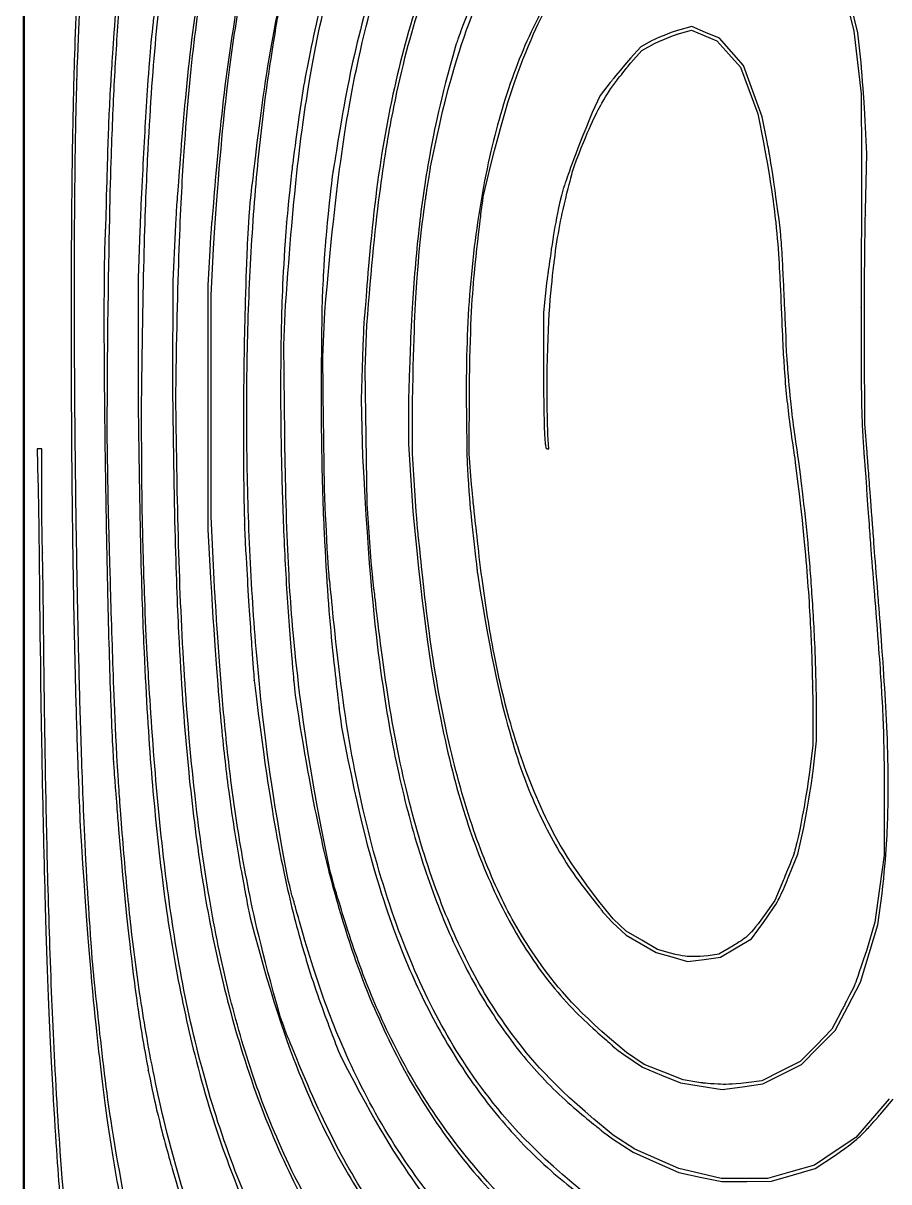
# Model space of a CAD drawing. Header units: millimetres. Extents: x -591 to 0, y 0 to 590.
# Drawn here: x -590.8 to -411.9, y 143.6 to 383 of the extents above; entities that cross this region are included whole.
import ezdxf

# ---------------------------------------------------------------- set-up
doc = ezdxf.new("R2010")
doc.units = ezdxf.units.MM

msp = doc.modelspace()

# ---------------------------------------------------------------- linework, layer by layer
at = {"color": 7, "linetype": 'Continuous'}
for p, q in [((-590.82, 590.01), (-590.82, 295.01)), ((-590.53, 295.01), (-590.53, 589.71)), ((-420.46, 386.9), (-419.11, 381.3)), ((-418.29, 380.97), (-419.73, 386.89)), ((-452.61, 382.24), (-455.56, 381.44)), ((-455.16, 380.83), (-452.69, 381.49)), ((-452.69, 381.49), (-450.05, 380.39)), ((-449.76, 381.03), (-452.61, 382.24)), ((-446.91, 379.82), (-449.76, 381.03)), ((-419.11, 381.3), (-418.34, 374.81)), ((-417.67, 375.39), (-418.29, 380.97)), ((-460.83, 379.35), (-463.15, 378.06)), ((-462.95, 377.33), (-460.29, 378.75)), ((-450.05, 380.39), (-447.41, 379.28)), ((-447.41, 379.28), (-444.97, 376.58)), ((-444.4, 377.02), (-446.91, 379.82)), ((-463.15, 378.06), (-465.28, 375.7)), ((-465.2, 374.74), (-462.95, 377.33)), ((-444.97, 376.58), (-442.54, 373.89)), ((-441.9, 374.22), (-444.4, 377.02)), ((-442.54, 373.89), (-440.75, 369.04)), ((-439.97, 368.91), (-441.9, 374.22)), ((-418.34, 374.81), (-417.57, 368.32)), ((-469.47, 370.68), (-471.52, 368.02)), ((-440.75, 369.04), (-438.97, 364.19)), ((-438.04, 363.6), (-439.97, 368.91)), ((-471.52, 368.02), (-473.18, 364.48)), ((-417.57, 368.32), (-417.55, 354.75)), ((-438.97, 364.19), (-437.76, 358.29)), ((-437.01, 358.43), (-438.04, 363.6)), ((-416.42, 355.93), (-416.74, 362.87)), ((-416.71, 344.27), (-416.42, 355.93)), ((-566.7, 340.14), (-567.08, 330.26)), ((-559.43, 339.85), (-559.91, 329.67)), ((-552.24, 336.01), (-552.62, 328.79)), ((-551.96, 326.72), (-551.47, 336.42)), ((-567.08, 330.26), (-567.05, 305.19)), ((-559.91, 329.67), (-559.95, 308.73)), ((-552.62, 328.79), (-552.62, 303.56)), ((-482.62, 329.23), (-483.29, 323.18)), ((-551.97, 303.86), (-551.96, 326.72)), ((-536.91, 316.4), (-536.57, 324.66)), ((-528.85, 314.04), (-528.44, 323.33)), ((-483.29, 323.18), (-483.28, 309.91)), ((-573.49, 298.11), (-573.3, 320.53)), ((-520.1, 311.38), (-519.75, 320.53)), ((-536.75, 297.81), (-536.91, 316.4)), ((-520.63, 316.25), (-520.98, 305.19)), ((-416.85, 300.17), (-416.92, 316.4)), ((-528.72, 300.47), (-528.85, 314.04)), ((-519.92, 297.52), (-520.1, 311.38)), ((-498.6, 293.98), (-498.59, 307.25)), ((-520.98, 305.19), (-520.66, 293.39)), ((-510.31, 293.98), (-510.32, 304.89)), ((-552.62, 303.56), (-552.62, 278.34)), ((-551.99, 281), (-551.97, 303.86)), ((-511.17, 303.84), (-511.17, 296)), ((-416.37, 294.27), (-416.85, 300.17)), ((-573.15, 281.29), (-573.49, 298.11)), ((-519.74, 283.65), (-519.92, 297.52)), ((-482.17, 295.01), (-482.38, 297.88)), ((-590.82, 295.01), (-590.82, 0.01)), ((-590.53, 0.3), (-590.53, 295.01)), ((-587.46, 295.01), (-587.94, 295.01)), ((-587.94, 295.01), (-587.76, 288.45)), ((-586.99, 295.01), (-587.46, 295.01)), ((-586.98, 285.94), (-586.99, 295.01)), ((-511.17, 296), (-510.28, 282.16)), ((-482.51, 295.01), (-482.17, 295.01)), ((-509.56, 282.03), (-510.31, 293.98)), ((-498.11, 287.63), (-498.6, 293.98)), ((-518.86, 271.7), (-519.74, 283.65)), ((-551.34, 268.02), (-551.99, 281)), ((-552.62, 278.34), (-552.1, 268.31)), ((-427.61, 243.68), (-427.6, 233.8)), ((-426.8, 234.65), (-426.8, 242.48)), ((-427.52, 228.46), (-426.8, 234.65)), ((-427.6, 233.8), (-428.25, 228.19)), ((-412.82, 222.59), (-412.85, 211.08)), ((-430.66, 211.28), (-429.45, 216.77)), ((-432.53, 206.71), (-430.66, 211.28)), ((-412.85, 211.08), (-413.8, 204.15)), ((-433.66, 205.94), (-435.42, 201.69)), ((-413.8, 204.15), (-414.74, 197.22)), ((-435.42, 201.69), (-437.64, 198.57)), ((-414.12, 196.63), (-413.25, 203.12)), ((-469.01, 197.15), (-466.18, 194.54)), ((-466.18, 195.38), (-468.83, 197.92)), ((-440.25, 193.8), (-437.68, 197.34)), ((-414.74, 197.22), (-416.52, 191.32)), ((-415.92, 190.73), (-414.12, 196.63)), ((-462.94, 193.48), (-466.18, 195.38)), ((-466.18, 194.54), (-463.09, 192.73)), ((-463.09, 192.73), (-459.99, 190.93)), ((-459.69, 191.58), (-462.94, 193.48)), ((-457.01, 190.78), (-459.69, 191.58)), ((-444.06, 192.35), (-447.05, 190.58)), ((-446.67, 189.95), (-443.46, 191.88)), ((-443.46, 191.88), (-440.25, 193.8)), ((-459.99, 190.93), (-456.73, 190.02)), ((-456.73, 190.02), (-453.47, 189.1)), ((-453.47, 189.1), (-450.07, 189.53)), ((-450.07, 189.53), (-446.67, 189.95)), ((-447.05, 190.58), (-449.24, 190.29)), ((-417.71, 184.83), (-415.92, 190.73)), ((-420.35, 179.81), (-417.71, 184.83)), ((-422.99, 174.8), (-420.35, 179.81)), ((-421.8, 178.63), (-423.65, 175.09)), ((-423.65, 175.09), (-426.92, 171.75)), ((-426.45, 171.31), (-422.99, 174.8)), ((-462.43, 167.84), (-466.11, 170.28)), ((-426.92, 171.75), (-430.19, 168.41)), ((-429.9, 167.82), (-426.45, 171.31)), ((-466.68, 169.85), (-462.82, 167.26)), ((-458.42, 166.23), (-462.43, 167.84)), ((-430.19, 168.41), (-434.18, 166.41)), ((-433.9, 165.8), (-429.9, 167.82)), ((-462.82, 167.26), (-458.9, 165.63)), ((-458.9, 165.63), (-454.97, 163.99)), ((-454.41, 164.62), (-458.42, 166.23)), ((-434.18, 166.41), (-438.16, 164.41)), ((-437.9, 163.79), (-433.9, 165.8)), ((-454.97, 163.99), (-450.64, 163.3)), ((-451.15, 164.11), (-454.41, 164.62)), ((-450.64, 163.3), (-446.31, 162.61)), ((-446.31, 162.61), (-442.1, 163.2)), ((-442.1, 163.2), (-437.9, 163.79)), ((-438.16, 164.41), (-441.4, 164.01)), ((-411.8, 160.7), (-415.24, 156.72)), ((-413.63, 157.54), (-410.98, 160.64)), ((-415.24, 156.72), (-418.69, 152.75)), ((-464.41, 150.3), (-468.84, 153.23)), ((-468.98, 152.46), (-464.71, 149.67)), ((-418.69, 152.75), (-422.97, 149.9)), ((-464.71, 149.67), (-459.99, 147.59)), ((-459.84, 148.32), (-464.41, 150.3)), ((-422.97, 149.9), (-427.24, 147.04)), ((-427.11, 146.34), (-422.9, 149.11)), ((-459.99, 147.59), (-455.27, 145.51)), ((-455.27, 146.34), (-459.84, 148.32)), ((-450.89, 145.3), (-455.27, 146.34)), ((-427.24, 147.04), (-432.12, 145.65)), ((-431.6, 145.02), (-427.11, 146.34)), ((-455.27, 145.51), (-450.85, 144.56)), ((-446.51, 144.26), (-450.89, 145.3)), ((-450.85, 144.56), (-446.42, 143.61)), ((-441.75, 144.26), (-446.51, 144.26)), ((-446.42, 143.61), (-441.26, 143.65)), ((-436.99, 144.26), (-441.75, 144.26)), ((-441.26, 143.65), (-436.1, 143.7)), ((-432.12, 145.65), (-436.99, 144.26)), ((-436.1, 143.7), (-431.6, 145.02))]:
    msp.add_line(p, q, dxfattribs=at)
for points, knots in [([(-487.54, 477.62), (-500.94, 465.17), (-512.45, 450.9), (-522.14, 434.64), (-530.07, 416.27), (-536.55, 394.59), (-541.24, 370.25), (-544.19, 343.09), (-543.36, 352.17), (-544.19, 343.09)], [0, 0, 0, 0, 0.121684, 0.243718, 0.369613, 0.502753, 0.653321, 0.818221, 1, 1, 1, 1]), ([(-566.34, 304.6), (-566.03, 332.78), (-565.09, 358), (-563.47, 380.56), (-561.11, 400.73), (-557.98, 418.78), (-552.61, 439.69), (-545.72, 458.06), (-537.19, 474.54), (-540.17, 469.11), (-537.19, 474.54)], [0, 0, 0, 0, 0.161553, 0.306292, 0.435953, 0.552349, 0.657385, 0.781112, 0.89364, 1, 1, 1, 1]), ([(-523.62, 473.63), (-532.39, 460.11), (-539.79, 445.46), (-545.9, 429.35), (-550.81, 411.45), (-554.77, 390.42), (-557.6, 366.68), (-559.43, 339.85), (-558.91, 348.8), (-559.43, 339.85)], [0, 0, 0, 0, 0.11473, 0.231522, 0.354113, 0.486176, 0.638455, 0.808604, 1, 1, 1, 1]), ([(-559.26, 306.58), (-558.87, 333.42), (-557.66, 357.7), (-555.58, 379.63), (-552.59, 399.43), (-548.62, 417.34), (-541.89, 438.3), (-533.31, 456.89), (-522.77, 473.63), (-526.44, 468.14), (-522.77, 473.63)], [0, 0, 0, 0, 0.154453, 0.294273, 0.420987, 0.536225, 0.641745, 0.768382, 0.886203, 1, 1, 1, 1]), ([(-514.16, 466.99), (-523.22, 454.18), (-530.98, 439.86), (-537.5, 423.86), (-542.81, 406.01), (-547.15, 385.15), (-550.27, 361.88), (-552.24, 336.01), (-551.69, 344.64), (-552.24, 336.01)], [0, 0, 0, 0, 0.113222, 0.230761, 0.355405, 0.489758, 0.643481, 0.81285, 1, 1, 1, 1]), ([(-544.93, 461.5), (-550.15, 449), (-554.59, 435.35), (-558.31, 420.38), (-561.81, 400.82), (-564.42, 378.94), (-563.64, 386.24), (-564.42, 378.94)], [0, 0, 0, 0, 0.158894, 0.327353, 0.508324, 0.741429, 1, 1, 1, 1]), ([(-472.45, 458.81), (-484.57, 449.17), (-495.32, 437.45), (-504.65, 423.75), (-512.54, 408.13), (-519.19, 389.82), (-524.16, 369.61), (-527.39, 347.58), (-526.46, 354.95), (-527.39, 347.58)], [0, 0, 0, 0, 0.120968, 0.245155, 0.374688, 0.511302, 0.663483, 0.826098, 1, 1, 1, 1]), ([(-536.57, 324.66), (-534.86, 349.49), (-531.84, 371.88), (-527.45, 392.03), (-521.61, 410.12), (-513.89, 427.09), (-504.45, 442.23), (-493.22, 455.76), (-497.09, 451.35), (-493.22, 455.76)], [0, 0, 0, 0, 0.176284, 0.336329, 0.482391, 0.617046, 0.749047, 0.875414, 1, 1, 1, 1]), ([(-469.48, 445), (-482.14, 434.55), (-492.99, 421.68), (-502.04, 406.38), (-509.3, 388.6), (-515.01, 367.28), (-518.78, 343.18), (-520.63, 316.25), (-520.18, 325.24), (-520.63, 316.25)], [0, 0, 0, 0, 0.114257, 0.231367, 0.355118, 0.488791, 0.642366, 0.812158, 1, 1, 1, 1]), ([(-519.75, 320.53), (-517.92, 344.81), (-514.37, 366.88), (-509.14, 386.7), (-502.24, 404.22), (-493.24, 420.06), (-482.44, 433.29), (-469.87, 443.84), (-474.21, 440.48), (-469.87, 443.84)], [0, 0, 0, 0, 0.176781, 0.339065, 0.487866, 0.624576, 0.756874, 0.880822, 1, 1, 1, 1]), ([(-528.44, 323.33), (-526.11, 351.55), (-521.75, 376.86), (-515.37, 399.2), (-508.96, 414.65), (-501.32, 428.2), (-492.47, 439.85), (-495.54, 436.05), (-492.47, 439.85)], [0, 0, 0, 0, 0.228089, 0.43494, 0.622095, 0.756785, 0.882132, 1, 1, 1, 1]), ([(-506.61, 353.27), (-503.12, 370.57), (-497.54, 386.95), (-490.16, 401.86), (-483.27, 412.19), (-475.57, 421.03), (-467.22, 428.09), (-470.08, 425.83), (-467.22, 428.09)], [0, 0, 0, 0, 0.203633, 0.403247, 0.595248, 0.738553, 0.8737, 1, 1, 1, 1]), ([(-579.63, 373.77), (-579.14, 385.52), (-578.63, 396.35), (-578.11, 405.91), (-577.51, 415.07), (-576.96, 421.42), (-577.15, 419.3), (-576.96, 421.42)], [0, 0, 0, 0, 0.2463886, 0.4735365, 0.674137, 0.8665437, 1, 1, 1, 1]), ([(-551.47, 336.42), (-550.3, 354.15), (-548.68, 370.28), (-546.57, 385.03), (-543.43, 400.92), (-539.51, 415.52), (-540.88, 410.67), (-539.51, 415.52)], [0, 0, 0, 0, 0.2215925, 0.4238009, 0.6095683, 0.811529, 1, 1, 1, 1]), ([(-464.74, 409.47), (-474.55, 400.19), (-482.84, 388.03), (-489.55, 373.23), (-494.61, 356.06), (-498.05, 335.79), (-499.52, 313.48), (-498.92, 289.42), (-499.28, 297.44), (-498.92, 289.42)], [0, 0, 0, 0, 0.104358, 0.218172, 0.343768, 0.482171, 0.641099, 0.813939, 1, 1, 1, 1]), ([(-523.52, 406.96), (-528.04, 392.66), (-531.61, 377.41), (-533.8, 364.52), (-535.5, 350.62), (-534.98, 355.26), (-535.5, 350.62)], [0, 0, 0, 0, 0.2597317, 0.5309282, 0.7574429, 1, 1, 1, 1]), ([(-573.3, 320.53), (-573.05, 339.55), (-572.62, 356.18), (-571.98, 371.15), (-570.91, 387.6), (-569.45, 403.86), (-569.97, 398.44), (-569.45, 403.86)], [0, 0, 0, 0, 0.227916, 0.427345, 0.606814, 0.804331, 1, 1, 1, 1]), ([(-495.7, 347.08), (-491.41, 365.88), (-485.18, 382.16), (-478.93, 393.15), (-471.49, 402.56), (-474.07, 399.5), (-471.49, 402.56)], [0, 0, 0, 0, 0.314424, 0.59844, 0.804566, 1, 1, 1, 1]), ([(-493.9, 396.93), (-495.71, 393.08), (-498.03, 387.46), (-499.87, 382.66), (-501.45, 378.2), (-500.93, 379.69), (-501.45, 378.2)], [0, 0, 0, 0, 0.21089, 0.511657, 0.766114, 1, 1, 1, 1]), ([(-579.77, 388.08), (-580.23, 377.45), (-580.57, 364.11), (-580.8, 348.61), (-580.92, 331.51), (-580.93, 313.37), (-580.83, 294.74), (-580.64, 277.22), (-580.37, 260.22), (-580, 244.2), (-579.55, 229.64), (-579.02, 216.98), (-579.2, 221.2), (-579.02, 216.98)], [0, 0, 0, 0, 0.06219, 0.140173, 0.230725, 0.330619, 0.43662, 0.545496, 0.647877, 0.747227, 0.840836, 0.925995, 1, 1, 1, 1]), ([(-571.64, 386.75), (-572.28, 378), (-572.74, 370.93), (-573.08, 364.74), (-573.35, 357.52), (-573.57, 349.14), (-573.5, 351.93), (-573.57, 349.14)], [0, 0, 0, 0, 0.232894, 0.421097, 0.585579, 0.777519, 1, 1, 1, 1]), ([(-536.21, 206.66), (-539.45, 224.32), (-541.92, 243.96), (-543.62, 265), (-544.55, 286.87), (-544.71, 308.97), (-544.1, 330.35), (-542.72, 350.86), (-540.59, 369.94), (-537.68, 387.05), (-538.72, 381.36), (-537.68, 387.05)], [0, 0, 0, 0, 0.099006, 0.20817, 0.324585, 0.445257, 0.567152, 0.685115, 0.798449, 0.904325, 1, 1, 1, 1]), ([(-455.56, 381.44), (-458.67, 380.36), (-460.83, 379.35), (-460.12, 379.7), (-460.83, 379.35)], [0, 0, 0, 0, 0.579227, 1, 1, 1, 1]), ([(-460.29, 378.75), (-457.35, 380.08), (-455.16, 380.83), (-455.89, 380.59), (-455.16, 380.83)], [0, 0, 0, 0, 0.5819126, 1, 1, 1, 1]), ([(-564.42, 378.94), (-564.86, 373.62), (-565.32, 366.87), (-565.78, 359.19), (-566.29, 349.59), (-566.7, 340.14), (-566.56, 343.29), (-566.7, 340.14)], [0, 0, 0, 0, 0.137304, 0.311256, 0.509359, 0.75683, 1, 1, 1, 1]), ([(-501.45, 378.2), (-504.63, 366.94), (-507.22, 354.2), (-509.19, 340.22), (-510.67, 322.5), (-511.17, 303.84), (-511.08, 310.06), (-511.17, 303.84)], [0, 0, 0, 0, 0.155403, 0.328197, 0.515767, 0.751957, 1, 1, 1, 1]), ([(-577.53, 204.19), (-578.14, 215.42), (-578.7, 229.36), (-579.18, 245.41), (-579.58, 262.95), (-579.89, 281.38), (-580.11, 300.09), (-580.22, 317.44), (-580.23, 333.99), (-580.14, 349.24), (-579.94, 362.67), (-579.63, 373.77), (-579.74, 370.07), (-579.63, 373.77)], [0, 0, 0, 0, 0.0663087, 0.1485599, 0.2431866, 0.3466158, 0.4552715, 0.5655769, 0.667876, 0.7654637, 0.8553428, 0.9345182, 1, 1, 1, 1]), ([(-476.93, 353.37), (-474.09, 360.93), (-471.26, 366.62), (-468.6, 370.58), (-465.2, 374.74), (-466.36, 373.38), (-465.2, 374.74)], [0, 0, 0, 0, 0.328813, 0.587521, 0.781565, 1, 1, 1, 1]), ([(-465.29, 375.7), (-467.67, 372.92), (-469.47, 370.68), (-468.87, 371.43), (-469.47, 370.68)], [0, 0, 0, 0, 0.5598235, 1, 1, 1, 1]), ([(-416.74, 362.87), (-417.2, 370.23), (-417.67, 375.39), (-417.51, 373.67), (-417.67, 375.39)], [0, 0, 0, 0, 0.586881, 1, 1, 1, 1]), ([(-473.18, 364.48), (-477.09, 355.09), (-479.57, 347.37), (-478.79, 349.96), (-479.57, 347.37)], [0, 0, 0, 0, 0.556579, 1, 1, 1, 1]), ([(-437.76, 358.29), (-436.18, 349.59), (-435.11, 341.12), (-434.56, 333.89), (-434.18, 325.54), (-434.28, 328.32), (-434.18, 325.54)], [0, 0, 0, 0, 0.267917, 0.52669, 0.746684, 1, 1, 1, 1]), ([(-434.33, 340.59), (-435.62, 350.61), (-437.01, 358.43), (-436.52, 355.83), (-437.01, 358.43)], [0, 0, 0, 0, 0.560004, 1, 1, 1, 1]), ([(-417.55, 354.75), (-417.55, 347.08), (-417.56, 337.59), (-417.58, 329.83), (-417.61, 322.59), (-417.6, 325.01), (-417.61, 322.59)], [0, 0, 0, 0, 0.238536, 0.533469, 0.774736, 1, 1, 1, 1]), ([(-507.35, 348.55), (-506.86, 351.58), (-506.6, 353.27), (-506.69, 352.71), (-506.6, 353.27)], [0, 0, 0, 0, 0.6418957, 1, 1, 1, 1]), ([(-482.38, 297.88), (-482.75, 314.93), (-481.58, 331.45), (-479.67, 343.26), (-476.93, 353.37), (-477.92, 350.01), (-476.93, 353.37)], [0, 0, 0, 0, 0.3041889, 0.5997249, 0.8131175, 1, 1, 1, 1]), ([(-535.5, 350.62), (-536.13, 344.42), (-536.3, 342.73), (-536.4, 341.77), (-536.36, 342.09), (-536.4, 341.77)], [0, 0, 0, 0, 0.700683, 0.891188, 1, 1, 1, 1]), ([(-573.57, 349.14), (-573.74, 342.73), (-573.87, 339.7), (-573.82, 340.71), (-573.87, 339.7)], [0, 0, 0, 0, 0.679404, 1, 1, 1, 1]), ([(-527.39, 347.58), (-527.91, 342.44), (-528.27, 338.6), (-528.53, 335.34), (-528.77, 331.31), (-529.02, 325.98), (-528.94, 327.76), (-529.02, 325.98)], [0, 0, 0, 0, 0.238309, 0.41673, 0.567588, 0.754, 1, 1, 1, 1]), ([(-510.32, 304.89), (-510.1, 318.71), (-509.39, 331.39), (-508.51, 340.43), (-507.35, 348.55), (-507.76, 345.85), (-507.35, 348.55)], [0, 0, 0, 0, 0.315452, 0.605319, 0.812629, 1, 1, 1, 1]), ([(-479.57, 347.37), (-480.44, 343.61), (-481.37, 338.35), (-482.62, 329.23), (-482.23, 332.27), (-482.62, 329.23)], [0, 0, 0, 0, 0.209897, 0.499652, 1, 1, 1, 1]), ([(-498.59, 307.25), (-498.4, 319.95), (-497.77, 330.81), (-495.7, 347.08), (-496.49, 341.66), (-495.7, 347.08)], [0, 0, 0, 0, 0.317688, 0.589707, 1, 1, 1, 1]), ([(-544.2, 343.09), (-544.58, 336.13), (-544.9, 327.14), (-545.13, 316.88), (-545.28, 306.14), (-545.31, 295.17), (-545.23, 285.37), (-545.02, 277.6), (-545.1, 280.19), (-545.02, 277.6)], [0, 0, 0, 0, 0.106525, 0.243838, 0.400348, 0.564446, 0.731843, 0.881471, 1, 1, 1, 1]), ([(-416.92, 316.4), (-416.93, 324.53), (-416.88, 333.08), (-416.8, 339.26), (-416.71, 344.27), (-416.74, 342.6), (-416.71, 344.27)], [0, 0, 0, 0, 0.291742, 0.598491, 0.820015, 1, 1, 1, 1]), ([(-536.4, 341.77), (-537.17, 331.15), (-537.58, 318.26), (-537.65, 303.84), (-537.4, 288.65), (-536.79, 272.7), (-535.85, 257.57), (-534.61, 244.12), (-535.05, 248.6), (-534.61, 244.12)], [0, 0, 0, 0, 0.108869, 0.240761, 0.388202, 0.543649, 0.706847, 0.861848, 1, 1, 1, 1]), ([(-433, 315.17), (-433.37, 323.8), (-433.65, 330.02), (-433.87, 334.39), (-434.1, 337.92), (-434.33, 340.59), (-434.25, 339.7), (-434.33, 340.59)], [0, 0, 0, 0, 0.339365, 0.583911, 0.75573, 0.894924, 1, 1, 1, 1]), ([(-573.87, 339.7), (-574.05, 334.58), (-574.13, 326.49), (-574.12, 316.09), (-574.03, 304.03), (-573.86, 290.95), (-573.64, 277.52), (-573.38, 265.12), (-573.09, 253.52), (-572.77, 243.29), (-572.43, 234.96), (-572.09, 229.08), (-572.21, 231.04), (-572.09, 229.08)], [0, 0, 0, 0, 0.046292, 0.11938, 0.213387, 0.322421, 0.440583, 0.561976, 0.674093, 0.778894, 0.871437, 0.946783, 1, 1, 1, 1]), ([(-529.02, 325.98), (-529.48, 300.47), (-528.66, 274.62), (-527.19, 255.2), (-525.01, 237.48), (-525.8, 243.38), (-525.01, 237.48)], [0, 0, 0, 0, 0.287685, 0.579259, 0.798799, 1, 1, 1, 1]), ([(-434.18, 325.54), (-433.88, 317.81), (-433.54, 311.58), (-433.08, 306.12), (-432.32, 299.71), (-431.22, 292.21), (-431.6, 294.71), (-431.22, 292.21)], [0, 0, 0, 0, 0.231004, 0.417387, 0.580807, 0.773489, 1, 1, 1, 1]), ([(-417.61, 322.59), (-417.63, 314.2), (-417.58, 307.39), (-417.47, 301.88), (-417.24, 296.7), (-416.91, 292.5), (-417.03, 293.9), (-416.91, 292.5)], [0, 0, 0, 0, 0.2785911, 0.5048346, 0.6877854, 0.860182, 1, 1, 1, 1]), ([(-430.49, 292.35), (-431.55, 299.49), (-432.32, 305.95), (-433, 315.17), (-432.81, 312.1), (-433, 315.17)], [0, 0, 0, 0, 0.314283, 0.597204, 1, 1, 1, 1]), ([(-483.28, 309.91), (-483.21, 299.46), (-482.91, 295.5), (-482.73, 295.11), (-482.51, 295.01), (-482.59, 295.04), (-482.51, 295.01)], [0, 0, 0, 0, 0.6919824, 0.955237, 0.9835657, 1, 1, 1, 1]), ([(-559.95, 308.73), (-559.68, 279.76), (-558.7, 253.71), (-556.98, 230.32), (-554.47, 209.33), (-551.12, 190.48), (-545.39, 168.59), (-538.03, 149.32), (-528.96, 132.1), (-532.13, 137.77), (-528.96, 132.1)], [0, 0, 0, 0, 0.159621, 0.303241, 0.432455, 0.548933, 0.654439, 0.779135, 0.892744, 1, 1, 1, 1]), ([(-521.11, 121.7), (-529.83, 134.95), (-537.28, 149.38), (-543.53, 165.29), (-548.64, 182.99), (-552.67, 202.78), (-555.63, 224.54), (-557.68, 248.91), (-558.87, 276.16), (-559.25, 306.58), (-559.19, 296.44), (-559.25, 306.58)], [0, 0, 0, 0, 0.082651, 0.16727, 0.25634, 0.352316, 0.457536, 0.571985, 0.699367, 0.841475, 1, 1, 1, 1]), ([(-567.05, 305.19), (-566.75, 277.06), (-565.92, 251.69), (-564.5, 228.85), (-562.48, 208.3), (-559.82, 189.81), (-555.3, 168.34), (-549.55, 149.49), (-542.5, 132.75), (-544.98, 138.28), (-542.5, 132.75)], [0, 0, 0, 0, 0.160238, 0.304844, 0.435233, 0.552867, 0.659266, 0.784264, 0.896514, 1, 1, 1, 1]), ([(-565.45, 257.84), (-565.81, 267.15), (-566.06, 275.11), (-566.22, 282.68), (-566.29, 288.99), (-566.33, 296.14), (-566.34, 304.6), (-566.34, 301.78), (-566.34, 304.6)], [0, 0, 0, 0, 0.199273, 0.369454, 0.531368, 0.666356, 0.8192, 1, 1, 1, 1]), ([(-528.42, 283.5), (-528.51, 286.3), (-528.6, 291.02), (-528.72, 300.47), (-528.68, 297.32), (-528.72, 300.47)], [0, 0, 0, 0, 0.16473, 0.443255, 1, 1, 1, 1]), ([(-527.36, 207.69), (-531.9, 229.82), (-534.85, 253.4), (-535.83, 266.95), (-536.45, 281.66), (-536.75, 297.81), (-536.68, 292.43), (-536.75, 297.81)], [0, 0, 0, 0, 0.248764, 0.510405, 0.65996, 0.822142, 1, 1, 1, 1]), ([(-520.66, 293.39), (-519.42, 269.65), (-517.06, 247.99), (-513.57, 228.39), (-508.93, 210.8), (-503.14, 195.19), (-496.32, 181.77), (-488.36, 170.19), (-479.25, 160.43), (-468.98, 152.46), (-472.5, 155), (-468.98, 152.46)], [0, 0, 0, 0, 0.152618, 0.29247, 0.420314, 0.537081, 0.643931, 0.74062, 0.830819, 0.916527, 1, 1, 1, 1]), ([(-431.22, 292.21), (-429.63, 279.63), (-428.42, 265.32), (-427.83, 254.04), (-427.61, 243.68), (-427.66, 247.13), (-427.61, 243.68)], [0, 0, 0, 0, 0.260364, 0.555266, 0.787246, 1, 1, 1, 1]), ([(-426.8, 242.48), (-426.98, 251.17), (-427.46, 261.12), (-428.19, 271.47), (-429.27, 282.96), (-430.49, 292.35), (-430.06, 289.23), (-430.49, 292.35)], [0, 0, 0, 0, 0.173664, 0.372787, 0.579961, 0.810747, 1, 1, 1, 1]), ([(-416.91, 292.5), (-416.69, 289.77), (-416.47, 286.6), (-416.54, 287.66), (-416.47, 286.6)], [0, 0, 0, 0, 0.463751, 1, 1, 1, 1]), ([(-415.44, 282.03), (-415.68, 285.34), (-415.96, 289.04), (-416.37, 294.27), (-416.23, 292.53), (-416.37, 294.27)], [0, 0, 0, 0, 0.270436, 0.572458, 1, 1, 1, 1]), ([(-587.76, 288.45), (-587.7, 285.67), (-587.63, 281.61), (-587.56, 276.62), (-587.42, 263.15), (-587.46, 267.64), (-587.42, 263.15)], [0, 0, 0, 0, 0.1097787, 0.2701335, 0.4674076, 1, 1, 1, 1]), ([(-498.92, 289.42), (-498.57, 284.5), (-498.15, 280), (-497.64, 275.44), (-496.86, 268.9), (-497.12, 271.08), (-496.86, 268.9)], [0, 0, 0, 0, 0.239046, 0.458353, 0.680989, 1, 1, 1, 1]), ([(-468.83, 197.92), (-477.35, 208.15), (-484.4, 221.14), (-490.03, 237.09), (-493.51, 251.84), (-496.19, 268.65), (-498.11, 287.63), (-497.55, 281.3), (-498.11, 287.63)], [0, 0, 0, 0, 0.138358, 0.291824, 0.467543, 0.62497, 0.801837, 1, 1, 1, 1]), ([(-586.84, 274.06), (-586.89, 276.16), (-586.94, 279.5), (-586.98, 285.94), (-586.97, 283.79), (-586.98, 285.94)], [0, 0, 0, 0, 0.176711, 0.457895, 1, 1, 1, 1]), ([(-416.47, 286.6), (-416.07, 280.67), (-415.56, 273.73), (-414.56, 261.08), (-414.9, 265.3), (-414.56, 261.08)], [0, 0, 0, 0, 0.232243, 0.5042933, 1, 1, 1, 1]), ([(-527.97, 274.36), (-528.25, 280.01), (-528.42, 283.5), (-528.37, 282.34), (-528.42, 283.5)], [0, 0, 0, 0, 0.617643, 1, 1, 1, 1]), ([(-571.33, 229.37), (-571.93, 241.47), (-572.48, 255.99), (-573.15, 281.29), (-572.95, 272.86), (-573.15, 281.29)], [0, 0, 0, 0, 0.233204, 0.512817, 1, 1, 1, 1]), ([(-510.28, 282.16), (-508.09, 258.79), (-504.66, 238.01), (-499.97, 219.76), (-494, 203.98), (-486.36, 190.04), (-477.26, 178.68), (-466.68, 169.85), (-470.34, 172.65), (-466.68, 169.85)], [0, 0, 0, 0, 0.188552, 0.357752, 0.509126, 0.644639, 0.772366, 0.889266, 1, 1, 1, 1]), ([(-466.11, 170.28), (-476.17, 178.57), (-484.92, 189.2), (-492.36, 202.21), (-498.51, 217.62), (-503.58, 236.37), (-507.26, 257.83), (-509.56, 282.03), (-508.92, 273.95), (-509.56, 282.03)], [0, 0, 0, 0, 0.105223, 0.216352, 0.337307, 0.471232, 0.628047, 0.803789, 1, 1, 1, 1]), ([(-414.25, 266.54), (-414.87, 274.38), (-415.44, 282.03), (-415.25, 279.48), (-415.44, 282.03)], [0, 0, 0, 0, 0.506285, 1, 1, 1, 1]), ([(-545.02, 277.6), (-544.75, 272.4), (-544.35, 265.66), (-543.89, 258.53), (-543.54, 253.37), (-543.24, 249.22), (-543.01, 246.63), (-543.09, 247.49), (-543.01, 246.63)], [0, 0, 0, 0, 0.167782, 0.385227, 0.615702, 0.782065, 0.916085, 1, 1, 1, 1]), ([(-586.55, 253.12), (-586.63, 261.21), (-586.72, 268.07), (-586.79, 271.98), (-586.84, 274.06), (-586.82, 273.37), (-586.84, 274.06)], [0, 0, 0, 0, 0.386268, 0.714028, 0.90048, 1, 1, 1, 1]), ([(-470.46, 137.84), (-484.14, 148.47), (-496, 161.89), (-506.04, 178.09), (-514.23, 197.05), (-520.85, 219.84), (-525.43, 245.62), (-527.97, 274.36), (-527.3, 264.76), (-527.97, 274.36)], [0, 0, 0, 0, 0.11271, 0.229246, 0.353206, 0.48756, 0.641964, 0.812293, 1, 1, 1, 1]), ([(-468.84, 153.23), (-480.36, 162.49), (-490.38, 174.08), (-498.92, 188.02), (-505.99, 204.35), (-511.85, 224.08), (-516.13, 246.51), (-518.86, 271.7), (-518.09, 263.29), (-518.86, 271.7)], [0, 0, 0, 0, 0.1111363, 0.2263024, 0.349227, 0.4830754, 0.6377662, 0.8094955, 1, 1, 1, 1]), ([(-552.1, 268.31), (-551.12, 252.19), (-549.96, 238.02), (-548.55, 225.3), (-546.49, 211.46), (-543.91, 198.1), (-544.81, 202.55), (-543.91, 198.1)], [0, 0, 0, 0, 0.228196, 0.429109, 0.610056, 0.80771, 1, 1, 1, 1]), ([(-496.86, 268.9), (-493.99, 250.56), (-490.07, 234.55), (-485.09, 220.82), (-477.82, 207.48), (-469.01, 197.15), (-472.1, 200.47), (-469.01, 197.15)], [0, 0, 0, 0, 0.2367, 0.446872, 0.633165, 0.826832, 1, 1, 1, 1]), ([(-537.68, 177.75), (-541.61, 191.54), (-544.84, 206.24), (-547.42, 222.29), (-549.04, 236.14), (-550.33, 251.31), (-551.34, 268.02), (-551.04, 262.45), (-551.34, 268.02)], [0, 0, 0, 0, 0.1566063, 0.3209892, 0.4985877, 0.6508947, 0.817203, 1, 1, 1, 1]), ([(-413.25, 203.12), (-412.34, 211.66), (-411.93, 220.86), (-412.01, 231.48), (-412.44, 241.33), (-413.18, 252.89), (-414.25, 266.54), (-413.88, 261.99), (-414.25, 266.54)], [0, 0, 0, 0, 0.135107, 0.280028, 0.447211, 0.602237, 0.784545, 1, 1, 1, 1]), ([(-587.42, 263.15), (-587.21, 244.52), (-586.9, 226.37), (-586.55, 210.97), (-586.09, 193.38), (-586.25, 199.25), (-586.09, 193.38)], [0, 0, 0, 0, 0.26705, 0.527139, 0.747794, 1, 1, 1, 1]), ([(-414.56, 261.08), (-413.84, 251.85), (-413.34, 244.43), (-413.03, 238.05), (-412.85, 230.79), (-412.82, 222.59), (-412.82, 225.32), (-412.82, 222.59)], [0, 0, 0, 0, 0.240288, 0.433091, 0.598834, 0.78726, 1, 1, 1, 1]), ([(-516.73, 96.8), (-529.15, 111.78), (-539.49, 128.36), (-547.89, 147.03), (-554.51, 168.31), (-558.56, 187.19), (-561.69, 208.24), (-563.96, 231.71), (-565.45, 257.84), (-565.02, 249.12), (-565.45, 257.84)], [0, 0, 0, 0, 0.113109, 0.226611, 0.345587, 0.475081, 0.587282, 0.710933, 0.847923, 1, 1, 1, 1]), ([(-580.64, 121.25), (-582.4, 138.68), (-583.86, 159.27), (-585.01, 183.15), (-585.7, 204.3), (-586.22, 227.6), (-586.55, 253.12), (-586.45, 244.61), (-586.55, 253.12)], [0, 0, 0, 0, 0.132603, 0.288948, 0.470015, 0.63024, 0.806755, 1, 1, 1, 1]), ([(-543.01, 246.63), (-540.82, 228.77), (-538.11, 212.57), (-534.88, 197.95), (-530.38, 182.66), (-525.1, 169.34), (-526.95, 173.75), (-525.1, 169.34)], [0, 0, 0, 0, 0.225882, 0.432065, 0.619972, 0.820114, 1, 1, 1, 1]), ([(-534.61, 244.12), (-530.97, 220.47), (-525.7, 199), (-518.78, 179.71), (-510.24, 162.62), (-499.54, 147.09), (-487.07, 133.99), (-472.82, 123.33), (-477.71, 126.72), (-472.82, 123.33)], [0, 0, 0, 0, 0.170463, 0.327983, 0.473927, 0.610027, 0.744383, 0.873252, 1, 1, 1, 1]), ([(-525.01, 237.48), (-521.33, 218.3), (-516.33, 200.69), (-510.06, 184.73), (-502.54, 170.47), (-493.37, 157.42), (-482.9, 146.38), (-471.17, 137.42), (-475.19, 140.28), (-471.17, 137.42)], [0, 0, 0, 0, 0.166957, 0.323333, 0.469886, 0.607624, 0.743901, 0.873897, 1, 1, 1, 1]), ([(-572.09, 229.08), (-571.93, 227.06), (-571.65, 223.35), (-571.05, 215.57), (-571.25, 218.16), (-571.05, 215.57)], [0, 0, 0, 0, 0.149008, 0.424046, 1, 1, 1, 1]), ([(-555.25, 133.67), (-559.72, 147.67), (-563.46, 163.15), (-566.53, 180.36), (-568.49, 195.29), (-570.08, 211.58), (-571.33, 229.37), (-570.95, 223.44), (-571.33, 229.37)], [0, 0, 0, 0, 0.1509904, 0.3145151, 0.4940964, 0.6486651, 0.8167945, 1, 1, 1, 1]), ([(-428.25, 228.19), (-429.01, 223.04), (-430.07, 217.32), (-430.91, 213.48), (-431.58, 211.08), (-431.34, 211.88), (-431.58, 211.08)], [0, 0, 0, 0, 0.298277, 0.63213, 0.857433, 1, 1, 1, 1]), ([(-429.45, 216.77), (-428.25, 223.22), (-427.52, 228.46), (-427.75, 226.71), (-427.52, 228.46)], [0, 0, 0, 0, 0.552916, 1, 1, 1, 1]), ([(-579.02, 216.98), (-577.64, 195.06), (-575.81, 174.8), (-573.6, 156.71), (-571.64, 144.32), (-569.5, 133.8), (-567.22, 125.38), (-568.02, 128.18), (-567.22, 125.38)], [0, 0, 0, 0, 0.237396, 0.457185, 0.654235, 0.789807, 0.905815, 1, 1, 1, 1]), ([(-571.05, 215.57), (-569.54, 198.62), (-567.77, 183.62), (-566.24, 173.41), (-564.6, 164.77), (-565.17, 167.64), (-564.6, 164.77)], [0, 0, 0, 0, 0.332036, 0.626859, 0.828326, 1, 1, 1, 1]), ([(-431.58, 211.08), (-431.89, 210.28), (-432.47, 208.86), (-433.66, 205.94), (-433.27, 206.92), (-433.66, 205.94)], [0, 0, 0, 0, 0.154945, 0.431305, 1, 1, 1, 1]), ([(-474.44, 110.61), (-490.67, 122.52), (-504.82, 137.33), (-516.83, 154.91), (-524.71, 170.59), (-531.18, 187.86), (-536.21, 206.66), (-534.66, 200.35), (-536.21, 206.66)], [0, 0, 0, 0, 0.171502, 0.346053, 0.527499, 0.677085, 0.83423, 1, 1, 1, 1]), ([(-473.03, 124.31), (-486.89, 134.81), (-499.16, 147.81), (-509.72, 163.14), (-516.77, 176.74), (-522.67, 191.61), (-527.36, 207.69), (-525.9, 202.3), (-527.36, 207.69)], [0, 0, 0, 0, 0.170581, 0.345851, 0.528549, 0.678765, 0.835701, 1, 1, 1, 1]), ([(-437.68, 197.34), (-435.74, 200.02), (-434.6, 201.91), (-433.75, 203.77), (-432.53, 206.71), (-432.94, 205.73), (-432.53, 206.71)], [0, 0, 0, 0, 0.308511, 0.51376, 0.703605, 1, 1, 1, 1]), ([(-576.65, 191.06), (-576.83, 193.84), (-577.09, 197.63), (-577.53, 204.19), (-577.38, 202), (-577.53, 204.19)], [0, 0, 0, 0, 0.211318, 0.500203, 1, 1, 1, 1]), ([(-543.91, 198.1), (-538.98, 179.41), (-532.52, 162.06), (-524.59, 146.14), (-515.24, 131.71), (-503.96, 118.28), (-491.23, 106.66), (-477.1, 96.93), (-481.91, 100.04), (-477.1, 96.93)], [0, 0, 0, 0, 0.154987, 0.303344, 0.445929, 0.583752, 0.724307, 0.86248, 1, 1, 1, 1]), ([(-437.64, 198.57), (-439.59, 195.9), (-440.98, 194.38), (-442.23, 193.46), (-444.06, 192.35), (-443.44, 192.71), (-444.06, 192.35)], [0, 0, 0, 0, 0.365386, 0.592577, 0.763528, 1, 1, 1, 1]), ([(-586.09, 193.38), (-585.25, 170.81), (-584.01, 149.72), (-582.79, 134.57), (-581.36, 120.96), (-581.86, 125.49), (-581.36, 120.96)], [0, 0, 0, 0, 0.311085, 0.602059, 0.81151, 1, 1, 1, 1]), ([(-569.12, 136.26), (-571.83, 150.18), (-574.16, 165.79), (-576.65, 191.06), (-575.92, 182.63), (-576.65, 191.06)], [0, 0, 0, 0, 0.256157, 0.541288, 1, 1, 1, 1]), ([(-449.24, 190.29), (-451.75, 190.05), (-453.76, 190.08), (-457.01, 190.78), (-455.94, 190.49), (-457.01, 190.78)], [0, 0, 0, 0, 0.32062, 0.576572, 1, 1, 1, 1]), ([(-416.52, 191.32), (-418.18, 186.2), (-419.12, 183.79), (-418.8, 184.59), (-419.12, 183.79)], [0, 0, 0, 0, 0.676231, 1, 1, 1, 1]), ([(-419.12, 183.79), (-420.42, 181.27), (-421.8, 178.63), (-421.34, 179.51), (-421.8, 178.63)], [0, 0, 0, 0, 0.4890882, 1, 1, 1, 1]), ([(-488.19, 105.18), (-500.26, 115.59), (-511.14, 127.58), (-520.72, 141.04), (-530.24, 158.58), (-537.68, 177.75), (-535.37, 171.29), (-537.68, 177.75)], [0, 0, 0, 0, 0.178763, 0.360361, 0.545618, 0.769447, 1, 1, 1, 1]), ([(-525.1, 169.34), (-517.79, 155.12), (-509.58, 142.42), (-500.44, 131.16), (-488.4, 119.69), (-474.91, 110.07), (-479.51, 113.15), (-474.91, 110.07)], [0, 0, 0, 0, 0.202891, 0.394792, 0.578722, 0.789736, 1, 1, 1, 1]), ([(-564.6, 164.77), (-563.87, 161.39), (-563.23, 158.42), (-563.44, 159.41), (-563.23, 158.42)], [0, 0, 0, 0, 0.53212, 1, 1, 1, 1]), ([(-441.4, 164.01), (-444.48, 163.69), (-446.93, 163.64), (-451.15, 164.11), (-449.75, 163.9), (-451.15, 164.11)], [0, 0, 0, 0, 0.315385, 0.566508, 1, 1, 1, 1]), ([(-563.23, 158.42), (-561.66, 152.01), (-559.52, 144.47), (-557.67, 138.55), (-555.87, 133.26), (-556.48, 135.02), (-555.87, 133.26)], [0, 0, 0, 0, 0.251842, 0.550538, 0.787067, 1, 1, 1, 1]), ([(-422.9, 149.11), (-419.93, 151.15), (-417.77, 152.96), (-416, 154.82), (-413.63, 157.54), (-414.41, 156.63), (-413.63, 157.54)], [0, 0, 0, 0, 0.2859805, 0.5098263, 0.7137887, 1, 1, 1, 1])]:
    msp.add_open_spline(points, degree=3, knots=knots, dxfattribs=at)

doc.saveas('drawing.dxf')
